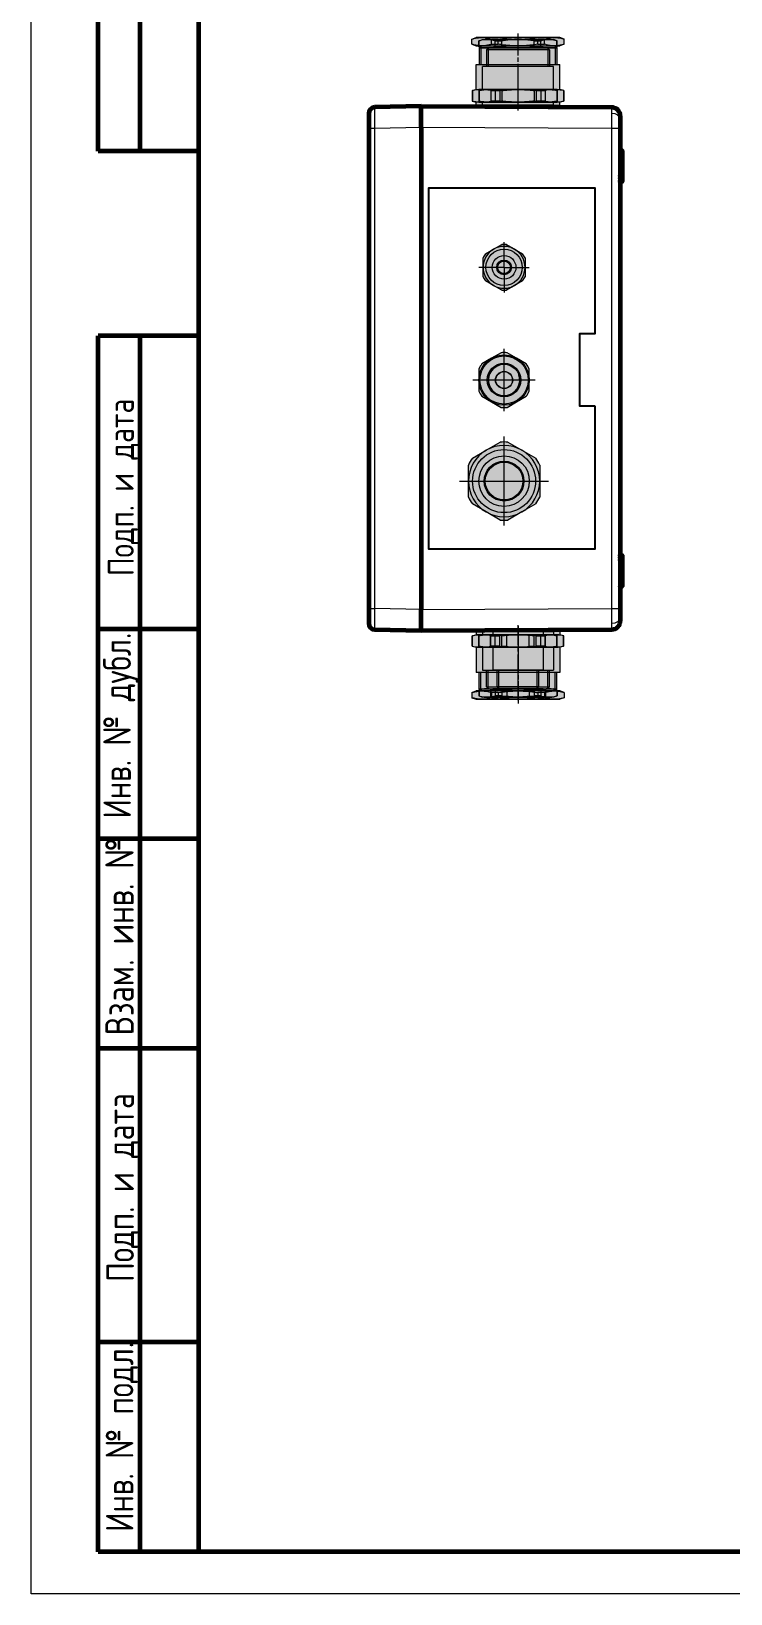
# Model space of a CAD drawing. Header units: millimetres. Extents: x -101 to 319, y -85 to 212.
# Drawn here: x -100.5 to -17.1, y -84.9 to 101.4 of the extents above; entities that cross this region are included whole.
import ezdxf
from ezdxf.enums import TextEntityAlignment as Align

# ---------------------------------------------------------------- set-up
doc = ezdxf.new("R2010")
doc.units = ezdxf.units.MM
for name, pattern in [('K5LT_AXLED', [26.227272, 21.727272, -1.5, 1.5, -1.5]), ('K5LT_BASIC', [0]), ('K5LT_THIN', [0])]:
    doc.linetypes.add(name, pattern=pattern)
for name, color, linetype in [('BORDER_TEXT', 7, 'Continuous'), ('TEXT', 4, 'Continuous'), ('TEXT_TRANSLATION_EN', 51, 'Continuous'), ('TITLE_TEXT', 7, 'Continuous'), ('Системный слой', 7, 'Continuous')]:
    doc.layers.add(name, color=color, linetype=linetype)
doc.styles.get("Standard").update_dxf_attribs({"font": 'GOST_A.TTF'})

# ---------------------------------------------------------------- blocks, each defined once
blk = doc.blocks.new('VZ-N25_exe')
at = {"true_color": 0xffffff}
blk.add_hatch(color=7, dxfattribs=at).paths.add_polyline_path([(18.56, -1.86), (18.56, 1.86), (10.89, 15.14), (7.67, 17), (-7.67, 17), (-10.89, 15.14), (-18.56, 1.86), (-18.56, -1.86), (-10.89, -15.14), (-7.67, -17), (7.67, -17), (10.89, -15.14)])
at = {"color": 150, "linetype": 'K5LT_BASIC', "lineweight": 0, "true_color": 0x0080ff}
for p, q in [((-14.72, 8.5), (-10.89, 15.14)), ((-7.67, 17), (0, 17)), ((0, 17), (7.67, 17)), ((10.89, 15.14), (14.72, 8.5)), ((-18.56, 1.86), (-14.72, 8.5)), ((14.72, 8.5), (18.56, 1.86)), ((-14.72, -8.5), (-18.56, -1.86)), ((18.56, -1.86), (14.72, -8.5)), ((-10.89, -15.14), (-14.72, -8.5)), ((14.72, -8.5), (10.89, -15.14)), ((0, -17), (-7.67, -17)), ((7.67, -17), (0, -17))]:
    blk.add_line(p, q, dxfattribs=at)
at = {"color": 30, "linetype": 'K5LT_AXLED', "lineweight": 18, "true_color": 0xff8000}
for p, q in [((0, 21.24), (0, 0)), ((-21.24, 0), (0, 0)), ((0, 0), (0, -21.24)), ((0, 0), (21.24, 0))]:
    blk.add_line(p, q, dxfattribs=at)
at = {"color": 7, "linetype": 'K5LT_THIN', "lineweight": 0}
for radius in [15.05, 9.5]:
    blk.add_circle((0, 0), radius, dxfattribs=at)
at = {"color": 150, "linetype": 'K5LT_BASIC', "lineweight": 0, "true_color": 0x0080ff}
for radius in [12.05, 9.3, 9]:
    blk.add_circle((0, 0), radius, dxfattribs=at)
for radius, start, end in [(17, 90, 150), (18.65, 114.28261, 125.71739), (17, 30, 90), (18.65, 54.28261, 65.71739), (17, 150, 210), (17, 330, 30), (18.65, 174.28261, 185.71739), (18.65, 354.28261, 5.71739), (17, 210, 270), (17, 270, 330), (18.65, 234.28261, 245.71739), (18.65, 294.28261, 305.71739)]:
    blk.add_arc((0, 0), radius, start, end, dxfattribs=at)
blk = doc.blocks.new('VZ-N16_exe')
at = {"true_color": 0xffffff}
blk.add_hatch(color=7, dxfattribs=at).paths.add_polyline_path([(13.02, -1.45), (13.02, 1.45), (7.77, 10.55), (5.25, 12), (-5.25, 12), (-7.77, 10.55), (-13.02, 1.45), (-13.02, -1.45), (-7.77, -10.55), (-5.34, -11.96), (5.25, -12), (7.77, -10.55)])
at = {"color": 150, "linetype": 'K5LT_BASIC', "lineweight": 0, "true_color": 0x0080ff}
for p, q in [((-7.77, 10.55), (-10.39, 6)), ((0, 12), (-5.25, 12)), ((5.25, 12), (0, 12)), ((10.39, 6), (7.77, 10.55)), ((-10.39, 6), (-13.02, 1.45)), ((13.02, 1.45), (10.39, 6)), ((-13.02, -1.45), (-10.39, -6)), ((-10.39, -6), (-7.77, -10.55)), ((7.77, -10.55), (10.39, -6)), ((10.39, -6), (13.02, -1.45)), ((-5.25, -12), (0, -12)), ((0, -12), (5.25, -12))]:
    blk.add_line(p, q, dxfattribs=at)
at = {"color": 30, "linetype": 'K5LT_AXLED', "lineweight": 18, "true_color": 0xff8000}
for p, q in [((0, 0), (0, 14.83)), ((-14.83, 0), (0, 0)), ((0, -14.83), (0, 0)), ((0, 0), (14.83, 0))]:
    blk.add_line(p, q, dxfattribs=at)
at = {"color": 150, "linetype": 'K5LT_BASIC', "lineweight": 0, "true_color": 0x0080ff}
for radius in [12, 11.5, 8, 7.5, 4.1, 4]:
    blk.add_circle((0, 0), radius, dxfattribs=at)
for start, end in [(113.6475, 126.3525), (53.6475, 66.3525), (173.6475, 186.3525), (353.6475, 6.3525), (233.6475, 246.3525), (293.6475, 306.3525)]:
    blk.add_arc((0, 0), 13.1, start, end, dxfattribs=at)
at = {"color": 7, "linetype": 'K5LT_THIN', "lineweight": 0}
blk.add_arc((0, 0), 7.46, 20, 290, dxfattribs=at)
blk = doc.blocks.new('VZ-N12_exe')
at = {"true_color": 0xffffff}
blk.add_hatch(color=7, dxfattribs=at).paths.add_polyline_path([(10.89, -1.14), (10.89, 1.14), (6.43, 8.86), (4.46, 10), (-4.46, 10), (-6.43, 8.86), (-10.89, 1.14), (-10.89, -1.14), (-6.43, -8.86), (-4.46, -10), (4.46, -10), (6.43, -8.86)])
at = {"color": 150, "linetype": 'K5LT_BASIC', "lineweight": 0, "true_color": 0x0080ff}
for p, q in [((-8.66, 5), (-6.43, 8.86)), ((-4.46, 10), (0, 10)), ((0, 10), (4.46, 10)), ((6.43, 8.86), (8.66, 5)), ((-10.89, 1.14), (-8.66, 5)), ((8.66, 5), (10.89, 1.14)), ((-8.66, -5), (-10.89, -1.14)), ((-6.43, -8.86), (-8.66, -5)), ((8.66, -5), (6.43, -8.86)), ((10.89, -1.14), (8.66, -5)), ((0, -10), (-4.46, -10)), ((4.46, -10), (0, -10))]:
    blk.add_line(p, q, dxfattribs=at)
at = {"color": 30, "linetype": 'K5LT_AXLED', "lineweight": 18, "true_color": 0xff8000}
for q in [(0, 12), (-12, 0), (0, -12), (12, 0)]:
    blk.add_line((0, 0), q, dxfattribs=at)
at = {"color": 7, "linetype": 'K5LT_THIN', "lineweight": 0}
for radius in [8.65, 3.5]:
    blk.add_circle((0, 0), radius, dxfattribs=at)
at = {"color": 150, "linetype": 'K5LT_BASIC', "lineweight": 0, "true_color": 0x0080ff}
for radius in [5.65, 3.3, 3]:
    blk.add_circle((0, 0), radius, dxfattribs=at)
for radius, start, end in [(10, 90, 150), (10.95, 114.04271, 125.95729), (10, 30, 90), (10.95, 54.04271, 65.95729), (10.95, 174.04271, 185.95729), (10, 150, 210), (10, 330, 30), (10.95, 354.04271, 5.95729), (10, 210, 270), (10, 270, 330), (10.95, 234.04271, 245.95729), (10.95, 294.04271, 305.95729)]:
    blk.add_arc((0, 0), radius, start, end, dxfattribs=at)
blk = doc.blocks.new('VP.262512_rightside')
at = {"color": 7, "true_color": 0xffffff}
blk.add_lwpolyline([(67.94, 0), (67.94, 7.28), (102.59, 7.28), (102.59, 0), (172, 0), (172, 79.51), (0, 79.51), (0, 0), (67.94, 0)], dxfattribs=at)
at = {"layer": 'Системный слой', "color": 150, "linetype": 'K5LT_BASIC', "lineweight": 60, "true_color": 0x0080ff}
for p, q in [((-38.58, 105.06), (-39, 83)), ((-28.58, 108), (-35.58, 108)), ((200.58, 108), (-28.58, 108)), ((207.58, 108), (200.58, 108)), ((211, 83), (210.58, 105.06)), ((-39, 83), (-29, 83)), ((-38.99, 83), (-38.51, -8.02)), ((201, 83), (-29, 83)), ((201, 83), (211, 83)), ((210.51, -8.02), (210.99, 83)), ((-32.75, -12), (-34.51, -12)), ((-28.51, -12), (-32.75, -12)), ((200.51, -12), (-28.51, -12)), ((-18.1, -12), (-18.09, -12)), ((-17.98, -12.9), (-18, -12.09)), ((-17.47, -13), (-17.88, -13)), ((-17.62, -12), (-17.62, -12)), ((-17.62, -12), (-17.62, -12)), ((-16.48, -13), (-17.47, -13)), ((-16.63, -12), (-16.68, -12)), ((-16.63, -12), (-16.68, -12)), ((-16.5, -12), (-16.52, -12)), ((-16.5, -12), (-16.5, -12)), ((-5.88, -13), (-16.48, -13)), ((-6.1, -12), (-6.08, -12)), ((-5.82, -12), (-6.04, -12)), ((-5.72, -12), (-6.01, -12)), ((-6, -12.09), (-5.98, -12.9)), ((-5.47, -13), (-5.88, -13)), ((-5.88, -13), (-5.88, -13)), ((-4.52, -13), (-5.88, -13)), ((-5.63, -12), (-5.13, -12)), ((-5.03, -12), (-5.63, -12)), ((-4.5, -13), (-5.47, -13)), ((-4.63, -12), (-4.91, -12)), ((-3.53, -13), (-4.52, -13)), ((-4.5, -12), (-4.39, -12)), ((-4.5, -12.9), (-4.5, -12.09)), ((-3.53, -13), (-4.5, -13)), ((-4.39, -12), (-3.89, -12)), ((-3.37, -12), (-3.7, -12)), ((-3.12, -13), (-3.53, -13)), ((-3.12, -13), (-3.53, -13)), ((-3.37, -12), (-3.25, -12)), ((-3.29, -12), (-2.99, -12)), ((-3.12, -13), (-3.12, -13)), ((-3.03, -12), (-3.02, -12)), ((-3.02, -12.9), (-3, -12.09)), ((-2.91, -12), (-2.96, -12)), ((174.9, -12), (174.92, -12)), ((175.2, -12), (174.96, -12)), ((174.99, -12), (174.99, -12)), ((175.02, -12.9), (175, -12.09)), ((175.28, -12), (175.02, -12)), ((175.53, -13), (175.12, -13)), ((175.53, -13), (175.12, -13)), ((175.37, -12), (175.68, -12)), ((175.37, -12), (175.57, -12)), ((175.37, -12), (175.37, -12)), ((175.37, -12), (175.37, -12)), ((176.5, -13), (175.53, -13)), ((176.5, -13), (175.53, -13)), ((176.39, -12), (176.32, -12)), ((176.5, -12), (176.68, -12)), ((176.5, -12.9), (176.5, -12.09)), ((177.47, -13), (176.5, -13)), ((177.88, -13), (176.52, -13)), ((176.61, -12), (176.89, -12)), ((177.63, -12), (177.17, -12)), ((177.88, -13), (177.47, -13)), ((177.63, -12), (177.75, -12)), ((177.71, -12), (178.01, -12)), ((188.48, -13), (177.88, -13)), ((177.88, -13), (177.88, -13)), ((177.88, -13), (177.88, -13)), ((177.98, -12.9), (178, -12.09)), ((178.09, -12), (178.04, -12)), ((189.47, -13), (188.48, -13)), ((188.63, -12), (188.68, -12)), ((189.88, -13), (189.47, -13)), ((189.88, -13), (189.47, -13)), ((189.62, -12), (189.62, -12)), ((189.63, -12), (189.62, -12)), ((189.88, -13), (189.88, -13)), ((189.88, -13), (189.88, -13)), ((190, -12.09), (189.98, -12.9)), ((190.1, -12), (190.08, -12)), ((190.1, -12), (190.1, -12)), ((204.75, -12), (200.51, -12)), ((206.51, -12), (204.75, -12))]:
    blk.add_line(p, q, dxfattribs=at)
at = {"layer": 'Системный слой', "color": 7, "linetype": 'K5LT_THIN', "lineweight": 18}
for p, q in [((-29, 83), (-28.58, 105.06)), ((-28.58, 108), (-28.58, 105.06)), ((-28.58, 105.06), (200.58, 105.06)), ((200.58, 108), (200.58, 105.06)), ((200.58, 105.06), (201, 83)), ((-28.99, 83), (-28.51, -8.02)), ((200.99, 83), (200.51, -8.02)), ((-28.51, -8.02), (200.51, -8.02)), ((-28.51, -8.02), (-28.51, -12)), ((-16.5, -12), (-16.5, -12.09)), ((-16.5, -12.09), (-6, -12.09)), ((-16.48, -12.9), (-16.5, -12.09)), ((-5.98, -12.9), (-16.48, -12.9)), ((-16.48, -13), (-16.48, -12.9)), ((-4.5, -12), (-4.5, -12.09)), ((176.5, -12), (176.5, -12.09)), ((188.48, -12.9), (177.98, -12.9)), ((178, -12.09), (188.5, -12.09)), ((188.48, -12.9), (188.5, -12.09)), ((188.48, -13), (188.48, -12.9)), ((188.5, -12), (188.5, -12.09)), ((200.51, -8.02), (200.51, -12))]:
    blk.add_line(p, q, dxfattribs=at)
at = {"layer": 'Системный слой', "color": 150, "linetype": 'K5LT_BASIC', "lineweight": 60, "true_color": 0x0080ff}
for centre, radius, start, end in [((-35.58, 105), 3, 90, 178.9), ((207.58, 105), 3, 1.1, 90), ((-34.51, -8), 4, 180.3, 269.99993), ((-34.51, -8), 4, 269.99993, 270), ((-6.1, -12.1), 0.1, 1, 90), ((-5.88, -12.9), 0.1, 181, 270), ((-3.12, -12.9), 0.1, 270, 359), ((-2.9, -12.1), 0.1, 90, 179), ((-2.9, -12.1), 0.1, 90, 179), ((174.9, -12.1), 0.1, 1, 90), ((174.9, -12.1), 0.1, 1, 90), ((175.12, -12.9), 0.1, 181, 270), ((177.88, -12.9), 0.1, 270, 359), ((178.1, -12.1), 0.1, 90, 179), ((206.51, -8), 4, 270.00105, 359.7), ((206.51, -8), 4, 270, 270.00105)]:
    blk.add_arc(centre, radius, start, end, dxfattribs=at)
at = {"layer": 'Системный слой', "color": 7, "linetype": 'K5LT_THIN', "lineweight": 18}
for centre, major_axis, start_param, end_param in [((-32.75, -8), (0, -4), 4.719794, 6.283185), ((-17.63, -12.1), (0, 0.1), 4.737069, 6.283185), ((-17.47, -12.9), (0, -0.1), 4.737069, 6.283185), ((-5.63, -12.1), (0, 0.1), 4.737069, 6.283185), ((-5.47, -12.9), (0, -0.1), 4.737069, 6.283184), ((-3.53, -12.9), (0, 0.1), 3.141593, 4.687709), ((-3.37, -12.1), (0, 0.1), 0, 1.546116), ((-3.37, -12.1), (0, 0.1), 0, 0.008452), ((175.37, -12.1), (0, 0.1), 4.737069, 6.283185), ((175.53, -12.9), (0, -0.1), 4.737069, 6.283184), ((177.47, -12.9), (0, 0.1), 3.141593, 4.687709), ((177.63, -12.1), (0, 0.1), 0, 1.546116), ((189.47, -12.9), (0, 0.1), 3.141594, 4.687709), ((189.63, -12.1), (0, 0.1), 0, 1.546116), ((204.75, -8), (0, 4), 3.141593, 4.704984)]:
    blk.add_ellipse(centre, major_axis=major_axis, ratio=0.707107, start_param=start_param, end_param=end_param, dxfattribs=at)
at = {"layer": 'Системный слой', "color": 150, "linetype": 'K5LT_BASIC', "lineweight": 60, "true_color": 0x0080ff}
for centre, major_axis, start_param, end_param in [((-18.1, -12.1), (0.0003, 0.1), 4.73308, 6.286406), ((-18.1, -12.1), (0, 0.1), 4.72986, 6.283183), ((190.1, -12.1), (0, -0.1), 3.142245, 4.694918)]:
    blk.add_ellipse(centre, major_axis=major_axis, ratio=1, start_param=start_param, end_param=end_param, dxfattribs=at)
at = {"layer": 'Системный слой', "color": 7, "linetype": 'K5LT_THIN', "lineweight": 18}
for points in [[(-38.58, 105.06), (-38.58, 105.09), (-34.43, 105.09), (-28.58, 105.06)], [(200.58, 105.06), (206.43, 105.09), (210.58, 105.09), (210.58, 105.06)]]:
    blk.add_rational_spline(points, [1, 0.804824712256, 0.804824712256, 1], degree=3, dxfattribs=at)
for points in [[(-38.51, -8.02), (-38.51, -8.02), (-38.22, -8.02), (-37.19, -8.03), (-36.46, -8.03), (-35.58, -8.03)], [(-35.58, -8.03), (-34.71, -8.03), (-33.64, -8.03), (-31.23, -8.02), (-29.89, -8.02), (-28.51, -8.02)], [(200.51, -8.02), (201.89, -8.02), (203.23, -8.02), (205.64, -8.03), (206.71, -8.03), (207.58, -8.03)], [(207.58, -8.03), (208.46, -8.03), (209.19, -8.03), (210.22, -8.02), (210.51, -8.02), (210.51, -8.02)]]:
    blk.add_open_spline(points, degree=3, knots=[0, 0, 0, 0, 0.5, 0.5, 1, 1, 1, 1], dxfattribs=at)
for points in [[(-18, -12.09), (-18, -12.09), (-17.84, -12.09), (-17.56, -12.09)], [(-18, -12.09), (-18, -12.09), (-17.84, -12.09), (-17.56, -12.09)], [(-17.55, -12.9), (-17.82, -12.9), (-17.98, -12.9), (-17.98, -12.9)], [(-17.56, -12.09), (-17.28, -12.09), (-16.89, -12.09), (-16.5, -12.09)], [(-17.56, -12.09), (-17.28, -12.09), (-16.89, -12.09), (-16.5, -12.09)], [(-16.48, -12.9), (-16.88, -12.9), (-17.27, -12.9), (-17.55, -12.9)], [(-6, -12.09), (-6, -12.09), (-5.84, -12.09), (-5.56, -12.09)], [(-5.55, -12.9), (-5.82, -12.9), (-5.98, -12.9), (-5.98, -12.9)], [(-5.56, -12.09), (-5.28, -12.09), (-4.89, -12.09), (-4.5, -12.09)], [(-4.5, -12.9), (-4.89, -12.9), (-5.27, -12.9), (-5.55, -12.9)], [(-4.5, -12.09), (-4.11, -12.09), (-3.72, -12.09), (-3.44, -12.09)], [(-4.5, -12.09), (-4.11, -12.09), (-3.72, -12.09), (-3.44, -12.09)], [(-3.45, -12.9), (-3.73, -12.9), (-4.11, -12.9), (-4.5, -12.9)], [(-3.02, -12.9), (-3.02, -12.9), (-3.18, -12.9), (-3.45, -12.9)], [(-3.44, -12.09), (-3.16, -12.09), (-3, -12.09), (-3, -12.09)], [(-3.44, -12.09), (-3.16, -12.09), (-3, -12.09), (-3, -12.09)], [(175, -12.09), (175, -12.09), (175.16, -12.09), (175.44, -12.09)], [(175, -12.09), (175, -12.09), (175.16, -12.09), (175.44, -12.09)], [(175.45, -12.9), (175.18, -12.9), (175.02, -12.9), (175.02, -12.9)], [(175.44, -12.09), (175.72, -12.09), (176.11, -12.09), (176.5, -12.09)], [(175.44, -12.09), (175.72, -12.09), (176.11, -12.09), (176.5, -12.09)], [(176.5, -12.9), (176.11, -12.9), (175.73, -12.9), (175.45, -12.9)], [(176.5, -12.09), (176.89, -12.09), (177.28, -12.09), (177.56, -12.09)], [(177.55, -12.9), (177.27, -12.9), (176.89, -12.9), (176.5, -12.9)], [(177.98, -12.9), (177.98, -12.9), (177.82, -12.9), (177.55, -12.9)], [(177.56, -12.09), (177.84, -12.09), (178, -12.09), (178, -12.09)], [(189.55, -12.9), (189.27, -12.9), (188.88, -12.9), (188.48, -12.9)], [(188.5, -12.09), (188.89, -12.09), (189.28, -12.09), (189.56, -12.09)], [(188.5, -12.09), (188.89, -12.09), (189.28, -12.09), (189.56, -12.09)], [(189.98, -12.9), (189.98, -12.9), (189.82, -12.9), (189.55, -12.9)], [(189.56, -12.09), (189.84, -12.09), (190, -12.09), (190, -12.09)], [(189.56, -12.09), (189.84, -12.09), (190, -12.09), (190, -12.09)]]:
    blk.add_open_spline(points, degree=3, dxfattribs=at)
at = {"layer": 'Системный слой', "color": 150, "linetype": 'K5LT_BASIC', "lineweight": 60, "true_color": 0x0080ff}
for points, knots in [([(-17.88, -13), (-17.91, -13), (-17.93, -12.99), (-17.97, -12.95), (-17.98, -12.92), (-17.98, -12.9)], [0, 0, 0, 0, 0.5, 0.5, 1, 1, 1, 1]), ([(-5.9, -13), (-5.9, -13), (-5.9, -13), (-5.9, -13), (-5.9, -13), (-5.89, -13), (-5.89, -13), (-5.89, -13), (-5.89, -13), (-5.88, -13), (-5.89, -13), (-5.89, -13), (-5.89, -13), (-5.88, -13)], [2.141056, 2.141056, 2.141056, 2.141056, 2.208298, 2.208298, 2.292975, 2.292975, 2.596815, 2.596815, 3.052942, 3.052942, 3.204494, 3.204494, 3.625097, 3.625097, 3.625097, 3.625097]), ([(-4.5, -13), (-4.5, -13), (-4.5, -12.99), (-4.5, -12.95), (-4.5, -12.92), (-4.5, -12.9)], [0, 0, 0, 0, 0.5, 0.5, 1, 1, 1, 1]), ([(-3.1, -13), (-3.1, -13), (-3.1, -13), (-3.11, -13), (-3.11, -13), (-3.11, -13), (-3.11, -13), (-3.12, -13), (-3.12, -13), (-3.12, -13), (-3.12, -13), (-3.12, -13)], [2.141056, 2.141056, 2.141056, 2.141056, 2.292975, 2.292975, 2.596815, 2.596815, 3.204494, 3.204494, 3.403979, 3.403979, 3.616782, 3.616782, 3.616782, 3.616782]), ([(175.08, -12.99), (175.08, -12.99), (175.08, -12.99), (175.09, -12.99), (175.09, -12.99), (175.1, -13), (175.1, -13), (175.1, -13), (175.1, -13), (175.11, -13), (175.11, -13), (175.12, -13), (175.11, -13), (175.12, -13), (175.12, -13), (175.12, -13)], [0, 0, 0, 0, 0.742314, 0.742314, 1.484627, 1.484627, 2.07753, 2.07753, 2.308682, 2.308682, 2.770984, 2.770984, 3.464439, 3.464439, 3.535774, 3.535774, 3.535774, 3.535774]), ([(176.5, -13), (176.5, -13), (176.5, -12.99), (176.5, -12.95), (176.5, -12.92), (176.5, -12.9)], [0, 0, 0, 0, 0.5, 0.5, 1, 1, 1, 1]), ([(177.9, -13), (177.9, -13), (177.9, -13), (177.89, -13), (177.89, -13), (177.89, -13), (177.89, -13), (177.88, -13), (177.89, -13), (177.88, -13), (177.89, -13), (177.88, -13)], [4.722933, 4.722933, 4.722933, 4.722933, 5.058051, 5.058051, 5.728288, 5.728288, 6.320906, 6.320906, 7.328288, 7.328288, 7.990677, 7.990677, 7.990677, 7.990677]), ([(189.98, -12.9), (189.98, -12.92), (189.97, -12.95), (189.93, -12.99), (189.91, -13), (189.88, -13)], [0, 0, 0, 0, 0.5, 0.5, 1, 1, 1, 1]), ([(190.1, -12), (190.07, -12), (190.05, -12.01), (190.01, -12.04), (190, -12.07), (190, -12.09)], [0.0004214, 0.0004214, 0.0004214, 0.0004214, 0.5, 0.5, 1, 1, 1, 1])]:
    blk.add_open_spline(points, degree=3, knots=knots, dxfattribs=at)
for name, p in [('VZ-N25_exe', (32.25, 43.4)), ('VZ-N16_exe', (80.45, 43.4)), ('VZ-N12_exe', (134.2, 43.4))]:
    blk.add_blockref(name, p)
blk = doc.blocks.new('VZ-N32_withoutcap')
at = {"true_color": 0xffffff}
blk.add_hatch(color=7, dxfattribs=at).paths.add_polyline_path([(20, -20), (20, -8), (21.8, -7.52), (21.8, -2.48), (20, -2), (20, -0.5), (19.5, 0), (-19.5, 0), (-20, -0.5), (-20, -2), (-21.8, -2.48), (-21.8, -7.52), (-20, -8), (-20, -20), (-18.5, -20), (-18.5, -27.93), (-17.6, -28.82), (-20, -28.82), (-22.1, -29.59), (-22.1, -32.06), (-20, -32.83), (20, -32.83), (22.1, -32.06), (22.1, -29.59), (20, -28.82), (17.6, -28.82), (18.5, -27.93), (18.5, -20)])
at = {"color": 150, "linetype": 'K5LT_BASIC', "lineweight": 0, "true_color": 0x0080ff}
for p, q in [((-20, -0.5), (-19.5, 0)), ((0, 0), (-19.5, 0)), ((19.5, 0), (0, 0)), ((20, -0.5), (19.5, 0)), ((-21.8, -2.48), (-20, -2)), ((-21.8, -2.48), (-21.66, -2.48)), ((-21.8, -7.52), (-21.8, -2.48)), ((-21.66, -7.52), (-21.66, -2.48)), ((-20, -0.5), (-20, -2)), ((0, -0.5), (-20, -0.5)), ((-20, -2), (-17.32, -2)), ((-17.32, -2), (0, -2)), ((-12.98, -2.48), (-8.67, -2.48)), ((-12.98, -7.52), (-12.98, -2.48)), ((-8.67, -7.52), (-8.67, -2.48)), ((20, -0.5), (0, -0.5)), ((0, -2), (17.32, -2)), ((8.67, -7.52), (8.67, -2.48)), ((8.67, -2.48), (12.98, -2.48)), ((12.98, -7.52), (12.98, -2.48)), ((17.32, -2), (20, -2)), ((20, -0.5), (20, -2)), ((21.8, -2.48), (20, -2)), ((21.66, -7.52), (21.66, -2.48)), ((21.66, -2.48), (21.8, -2.48)), ((21.8, -7.52), (21.8, -2.48)), ((-21.8, -7.52), (-20, -8)), ((-21.66, -7.52), (-21.8, -7.52)), ((-20, -8), (-20, -20)), ((-17.32, -8), (-20, -8)), ((0, -8), (-17.32, -8)), ((-8.67, -7.52), (-12.98, -7.52)), ((17.32, -8), (0, -8)), ((12.98, -7.52), (8.67, -7.52)), ((20, -8), (17.32, -8)), ((21.8, -7.52), (20, -8)), ((20, -8), (20, -20)), ((21.8, -7.52), (21.66, -7.52)), ((20, -20), (-20, -20)), ((-18.5, -27.93), (-18.5, -20)), ((18.5, -27.93), (18.5, -20)), ((-22.1, -29.59), (-20, -28.82)), ((-22.1, -29.59), (-22.1, -32.06)), ((-22.02, -29.59), (-22.1, -29.59)), ((-22.02, -29.59), (-22.02, -32.06)), ((-17.32, -28.82), (-20, -28.82)), ((-17.6, -28.82), (-18.5, -27.93)), ((0, -27.93), (-18.5, -27.93)), ((0, -28.82), (-17.32, -28.82)), ((-12.62, -29.59), (-12.62, -32.06)), ((-9.4, -29.59), (-12.62, -29.59)), ((-9.4, -29.59), (-9.4, -32.06)), ((18.5, -27.93), (0, -27.93)), ((17.32, -28.82), (0, -28.82)), ((9.4, -29.59), (9.4, -32.06)), ((12.62, -29.59), (9.4, -29.59)), ((12.62, -29.59), (12.62, -32.06)), ((20, -28.82), (17.32, -28.82)), ((17.6, -28.82), (18.5, -27.93)), ((22.1, -29.59), (20, -28.82)), ((22.02, -29.59), (22.02, -32.06)), ((22.1, -29.59), (22.02, -29.59)), ((22.1, -29.59), (22.1, -32.06)), ((-22.1, -32.06), (-20, -32.83)), ((-22.1, -32.06), (-22.02, -32.06)), ((-20, -32.83), (-17.32, -32.83)), ((-17.32, -32.83), (0, -32.83)), ((-12.62, -32.06), (-9.4, -32.06)), ((0, -32.83), (17.32, -32.83)), ((9.4, -32.06), (12.62, -32.06)), ((17.32, -32.83), (20, -32.83)), ((22.1, -32.06), (20, -32.83)), ((22.02, -32.06), (22.1, -32.06))]:
    blk.add_line(p, q, dxfattribs=at)
at = {"color": 30, "linetype": 'K5LT_AXLED', "lineweight": 0, "true_color": 0xff8000}
blk.add_line((0, 2.04), (0, -34.78), dxfattribs=at)
at = {"color": 7, "linetype": 'K5LT_THIN', "lineweight": 0}
for p, q in [((-17.69, -27.93), (-17.69, -20)), ((17.69, -27.93), (17.69, -20)), ((-17.69, -28.74), (-17.69, -27.93)), ((17.69, -28.74), (17.69, -27.93))]:
    blk.add_line(p, q, dxfattribs=at)
at = {"color": 150, "linetype": 'K5LT_BASIC', "lineweight": 0, "true_color": 0x0080ff}
for points, knots in [([(-17.32, -2), (-17.62, -2), (-18.22, -2.01), (-19.18, -2.08), (-20.32, -2.22), (-21.17, -2.38), (-21.66, -2.48)], [0, 0, 0, 0, 1.452167, 2.881664, 4.647628, 7, 7, 7, 7]), ([(-12.98, -2.48), (-13.42, -2.39), (-14.14, -2.25), (-15.13, -2.12), (-15.94, -2.05), (-16.66, -2.01), (-17.12, -2), (-17.32, -2)], [0, 0, 0, 0, 2.40543, 4.023924, 5.43573, 6.897013, 8, 8, 8, 8]), ([(0, -2), (-0.6, -2), (-1.8, -2.01), (-3.54, -2.08), (-5.52, -2.19), (-7.21, -2.33), (-8.36, -2.45), (-8.67, -2.48)], [0, 0, 0, 0, 1.65962, 3.293331, 4.829431, 7.118353, 8, 8, 8, 8]), ([(8.67, -2.48), (7.81, -2.39), (6.36, -2.25), (4.39, -2.12), (2.76, -2.05), (1.32, -2.01), (0.4, -2), (0, -2)], [0, 0, 0, 0, 2.40543, 4.023924, 5.43573, 6.897013, 8, 8, 8, 8]), ([(17.32, -2), (17.02, -2), (16.42, -2.01), (15.46, -2.08), (14.32, -2.22), (13.47, -2.38), (12.98, -2.48)], [0, 0, 0, 0, 1.452167, 2.881664, 4.647628, 7, 7, 7, 7]), ([(21.66, -2.48), (21.23, -2.39), (20.5, -2.25), (19.51, -2.12), (18.7, -2.05), (17.98, -2.01), (17.52, -2), (17.32, -2)], [0, 0, 0, 0, 2.40543, 4.023924, 5.43573, 6.897013, 8, 8, 8, 8]), ([(-21.66, -7.52), (-21.23, -7.61), (-20.5, -7.75), (-19.51, -7.88), (-18.7, -7.95), (-17.98, -7.99), (-17.52, -8), (-17.32, -8)], [0, 0, 0, 0, 2.40543, 4.023924, 5.43573, 6.897013, 8, 8, 8, 8]), ([(-17.32, -8), (-17.02, -8), (-16.42, -7.99), (-15.46, -7.92), (-14.32, -7.78), (-13.47, -7.62), (-12.98, -7.52)], [0, 0, 0, 0, 1.452167, 2.881664, 4.647628, 7, 7, 7, 7]), ([(-8.67, -7.52), (-7.81, -7.61), (-6.36, -7.75), (-4.39, -7.88), (-2.76, -7.95), (-1.32, -7.99), (-0.4, -8), (0, -8)], [0, 0, 0, 0, 2.40543, 4.023924, 5.43573, 6.897013, 8, 8, 8, 8]), ([(0, -8), (0.6, -8), (1.8, -7.99), (3.54, -7.92), (5.52, -7.81), (7.21, -7.67), (8.36, -7.55), (8.67, -7.52)], [0, 0, 0, 0, 1.65962, 3.293331, 4.829431, 7.118353, 8, 8, 8, 8]), ([(12.98, -7.52), (13.42, -7.61), (14.14, -7.75), (15.13, -7.88), (15.94, -7.95), (16.66, -7.99), (17.12, -8), (17.32, -8)], [0, 0, 0, 0, 2.40543, 4.023924, 5.43573, 6.897013, 8, 8, 8, 8]), ([(17.32, -8), (17.62, -8), (18.22, -7.99), (19.18, -7.92), (20.32, -7.78), (21.17, -7.62), (21.66, -7.52)], [0, 0, 0, 0, 1.452167, 2.881664, 4.647628, 7, 7, 7, 7]), ([(-22.02, -29.59), (-21.53, -29.44), (-20.76, -29.23), (-19.74, -29.03), (-18.94, -28.91), (-18.15, -28.84), (-17.6, -28.82), (-17.32, -28.82)], [0, 0, 0, 0, 2.52956, 3.944897, 5.211736, 6.584694, 8, 8, 8, 8]), ([(-17.32, -28.82), (-17.02, -28.82), (-16.51, -28.84), (-15.74, -28.91), (-14.9, -29.02), (-13.84, -29.24), (-13.04, -29.46), (-12.62, -29.59)], [0, 0, 0, 0, 1.547019, 2.551865, 3.939937, 5.810963, 8, 8, 8, 8]), ([(-9.4, -29.59), (-8.42, -29.44), (-6.88, -29.23), (-4.84, -29.03), (-3.25, -28.91), (-1.65, -28.84), (-0.56, -28.82), (0, -28.82)], [0, 0, 0, 0, 2.52956, 3.944897, 5.211736, 6.584694, 8, 8, 8, 8]), ([(0, -28.82), (0.61, -28.82), (1.61, -28.84), (3.16, -28.91), (4.84, -29.02), (6.97, -29.24), (8.55, -29.46), (9.4, -29.59)], [0, 0, 0, 0, 1.547019, 2.551865, 3.939937, 5.810963, 8, 8, 8, 8]), ([(12.62, -29.59), (13.11, -29.44), (13.88, -29.23), (14.9, -29.03), (15.7, -28.91), (16.49, -28.84), (17.04, -28.82), (17.32, -28.82)], [0, 0, 0, 0, 2.529573, 3.944907, 5.211741, 6.584695, 8, 8, 8, 8]), ([(17.32, -28.82), (17.62, -28.82), (18.13, -28.84), (18.9, -28.91), (19.74, -29.02), (20.81, -29.24), (21.6, -29.46), (22.02, -29.59)], [0, 0, 0, 0, 1.547055, 2.551904, 3.939959, 5.810956, 8, 8, 8, 8]), ([(-17.32, -32.83), (-17.65, -32.83), (-18.19, -32.81), (-19.04, -32.72), (-19.94, -32.59), (-20.96, -32.37), (-21.68, -32.17), (-22.02, -32.06)], [0, 0, 0, 0, 1.669309, 2.764381, 4.320014, 6.234949, 8, 8, 8, 8]), ([(-12.62, -32.06), (-13.08, -32.2), (-13.83, -32.41), (-14.88, -32.62), (-15.68, -32.73), (-16.49, -32.81), (-17.01, -32.83), (-17.32, -32.83)], [0, 0, 0, 0, 2.365452, 3.846876, 5.378942, 6.427183, 8, 8, 8, 8]), ([(0, -32.83), (-0.66, -32.83), (-1.75, -32.81), (-3.44, -32.72), (-5.23, -32.59), (-7.28, -32.37), (-8.72, -32.17), (-9.4, -32.06)], [0, 0, 0, 0, 1.669309, 2.764381, 4.320014, 6.234949, 8, 8, 8, 8]), ([(9.4, -32.06), (8.48, -32.2), (6.98, -32.41), (4.88, -32.62), (3.28, -32.73), (1.65, -32.81), (0.62, -32.83), (0, -32.83)], [0, 0, 0, 0, 2.365452, 3.846876, 5.378942, 6.427183, 8, 8, 8, 8]), ([(17.32, -32.83), (16.99, -32.83), (16.45, -32.81), (15.6, -32.72), (14.7, -32.59), (13.68, -32.37), (12.96, -32.17), (12.62, -32.06)], [0, 0, 0, 0, 1.669309, 2.764381, 4.320014, 6.234949, 8, 8, 8, 8]), ([(22.02, -32.06), (21.56, -32.2), (20.81, -32.41), (19.76, -32.62), (18.96, -32.73), (18.15, -32.81), (17.63, -32.83), (17.32, -32.83)], [0, 0, 0, 0, 2.365452, 3.846876, 5.378942, 6.427183, 8, 8, 8, 8])]:
    blk.add_open_spline(points, degree=3, knots=knots, dxfattribs=at)
blk = doc.blocks.new('VZ-N25_withoutcap')
at = {"true_color": 0xffffff}
blk.add_hatch(color=7, dxfattribs=at).paths.add_polyline_path([(17, -19), (17, -8), (18.65, -7.56), (18.65, -2.44), (17, -2), (17, -0.5), (16.5, 0), (-16.5, 0), (-17, -0.5), (-17, -2), (-18.65, -2.44), (-18.65, -7.56), (-17, -8), (-17, -19), (-15, -19), (-15, -26.93), (-14.1, -27.82), (-17, -27.82), (-18.65, -28.43), (-18.65, -31.22), (-17, -31.83), (17, -31.83), (18.65, -31.22), (18.65, -28.43), (17, -27.82), (14.1, -27.82), (15, -26.93), (15, -19)])
at = {"color": 150, "linetype": 'K5LT_BASIC', "lineweight": 0, "true_color": 0x0080ff}
for p, q in [((-17, -0.5), (-16.5, 0)), ((-16.5, 0), (0, 0)), ((0, 0), (16.5, 0)), ((17, -0.5), (16.5, 0)), ((-18.65, -2.44), (-17, -2)), ((-18.65, -7.56), (-18.65, -2.44)), ((-18.56, -2.44), (-18.65, -2.44)), ((-18.56, -7.56), (-18.56, -2.44)), ((-17, -0.5), (-17, -2)), ((-17, -0.5), (0, -0.5)), ((-14.72, -2), (-17, -2)), ((0, -2), (-14.72, -2)), ((-10.89, -7.56), (-10.89, -2.44)), ((-7.67, -2.44), (-10.89, -2.44)), ((-7.67, -7.56), (-7.67, -2.44)), ((0, -0.5), (17, -0.5)), ((14.72, -2), (0, -2)), ((10.89, -2.44), (7.67, -2.44)), ((7.67, -7.56), (7.67, -2.44)), ((10.89, -7.56), (10.89, -2.44)), ((17, -2), (14.72, -2)), ((17, -0.5), (17, -2)), ((18.65, -2.44), (17, -2)), ((18.65, -2.44), (18.56, -2.44)), ((18.56, -7.56), (18.56, -2.44)), ((18.65, -7.56), (18.65, -2.44)), ((-18.65, -7.56), (-17, -8)), ((-18.65, -7.56), (-18.56, -7.56)), ((-17, -8), (-17, -19)), ((-17, -8), (-14.72, -8)), ((-14.72, -8), (0, -8)), ((-10.89, -7.56), (-7.67, -7.56)), ((0, -8), (14.72, -8)), ((7.67, -7.56), (10.89, -7.56)), ((14.72, -8), (17, -8)), ((18.65, -7.56), (17, -8)), ((17, -8), (17, -19)), ((18.56, -7.56), (18.65, -7.56)), ((-17, -19), (17, -19)), ((-15, -26.93), (-15, -19)), ((15, -26.93), (15, -19)), ((-18.65, -28.43), (-17, -27.82)), ((-18.65, -28.43), (-18.65, -31.22)), ((-18.65, -28.43), (-18.56, -28.43)), ((-18.56, -28.43), (-18.56, -31.22)), ((-17, -27.82), (-14.72, -27.82)), ((-14.1, -27.82), (-15, -26.93)), ((-15, -26.93), (0, -26.93)), ((-14.72, -27.82), (0, -27.82)), ((-10.89, -28.43), (-10.89, -31.22)), ((-10.89, -28.43), (-7.67, -28.43)), ((-7.67, -28.43), (-7.67, -31.22)), ((0, -26.93), (15, -26.93)), ((0, -27.82), (14.72, -27.82)), ((7.67, -28.43), (7.67, -31.22)), ((7.67, -28.43), (10.89, -28.43)), ((10.89, -28.43), (10.89, -31.22)), ((14.1, -27.82), (15, -26.93)), ((14.72, -27.82), (17, -27.82)), ((18.65, -28.43), (17, -27.82)), ((18.56, -28.43), (18.56, -31.22)), ((18.56, -28.43), (18.65, -28.43)), ((18.65, -28.43), (18.65, -31.22)), ((-18.56, -31.22), (-18.65, -31.22)), ((-18.65, -31.22), (-17, -31.83)), ((-14.72, -31.83), (-17, -31.83)), ((0, -31.83), (-14.72, -31.83)), ((-7.67, -31.22), (-10.89, -31.22)), ((14.72, -31.83), (0, -31.83)), ((10.89, -31.22), (7.67, -31.22)), ((17, -31.83), (14.72, -31.83)), ((18.65, -31.22), (17, -31.83)), ((18.65, -31.22), (18.56, -31.22))]:
    blk.add_line(p, q, dxfattribs=at)
at = {"color": 30, "linetype": 'K5LT_AXLED', "lineweight": 0, "true_color": 0xff8000}
blk.add_line((0, 1.41), (0, -34.42), dxfattribs=at)
at = {"color": 7, "linetype": 'K5LT_THIN', "lineweight": 0}
for p, q in [((-14.19, -26.93), (-14.19, -19)), ((14.19, -26.93), (14.19, -19)), ((-14.19, -27.74), (-14.19, -26.93)), ((14.19, -27.74), (14.19, -26.93))]:
    blk.add_line(p, q, dxfattribs=at)
at = {"color": 150, "linetype": 'K5LT_BASIC', "lineweight": 0, "true_color": 0x0080ff}
for points, knots in [([(-18.56, -2.44), (-18.17, -2.36), (-17.53, -2.23), (-16.66, -2.11), (-15.94, -2.04), (-15.3, -2.01), (-14.9, -2), (-14.72, -2)], [0, 0, 0, 0, 2.419879, 4.039963, 5.44907, 6.903989, 8, 8, 8, 8]), ([(-14.72, -2), (-14.46, -2), (-13.93, -2.01), (-13.08, -2.08), (-12.07, -2.21), (-11.32, -2.35), (-10.89, -2.44)], [0, 0, 0, 0, 1.44825, 2.877362, 4.644411, 7, 7, 7, 7]), ([(-7.67, -2.44), (-6.9, -2.36), (-5.61, -2.23), (-3.87, -2.11), (-2.43, -2.04), (-1.16, -2.01), (-0.35, -2), (0, -2)], [0, 0, 0, 0, 2.419879, 4.039963, 5.44907, 6.903989, 8, 8, 8, 8]), ([(0, -2), (0.53, -2), (1.58, -2.01), (3.13, -2.07), (4.87, -2.18), (6.38, -2.3), (7.39, -2.41), (7.67, -2.44)], [0, 0, 0, 0, 1.655143, 3.288413, 4.825597, 7.115345, 8, 8, 8, 8]), ([(10.89, -2.44), (11.27, -2.36), (11.92, -2.23), (12.79, -2.11), (13.51, -2.04), (14.14, -2.01), (14.55, -2), (14.72, -2)], [0, 0, 0, 0, 2.41988, 4.039965, 5.449071, 6.903989, 8, 8, 8, 8]), ([(14.72, -2), (14.99, -2), (15.51, -2.01), (16.36, -2.08), (17.38, -2.21), (18.13, -2.35), (18.56, -2.44)], [0, 0, 0, 0, 1.448248, 2.877358, 4.644409, 7, 7, 7, 7]), ([(-14.72, -8), (-14.99, -8), (-15.51, -7.99), (-16.36, -7.92), (-17.38, -7.79), (-18.13, -7.65), (-18.56, -7.56)], [0, 0, 0, 0, 1.44825, 2.877362, 4.644411, 7, 7, 7, 7]), ([(-10.89, -7.56), (-11.27, -7.64), (-11.92, -7.77), (-12.79, -7.89), (-13.51, -7.96), (-14.14, -7.99), (-14.55, -8), (-14.72, -8)], [0, 0, 0, 0, 2.419879, 4.039963, 5.44907, 6.903989, 8, 8, 8, 8]), ([(0, -8), (-0.53, -8), (-1.58, -7.99), (-3.13, -7.93), (-4.87, -7.82), (-6.38, -7.7), (-7.39, -7.59), (-7.67, -7.56)], [0, 0, 0, 0, 1.655143, 3.288413, 4.825597, 7.115345, 8, 8, 8, 8]), ([(7.67, -7.56), (6.9, -7.64), (5.61, -7.77), (3.87, -7.89), (2.43, -7.96), (1.16, -7.99), (0.35, -8), (0, -8)], [0, 0, 0, 0, 2.419879, 4.039963, 5.44907, 6.903989, 8, 8, 8, 8]), ([(14.72, -8), (14.46, -8), (13.93, -7.99), (13.08, -7.92), (12.07, -7.79), (11.32, -7.65), (10.89, -7.56)], [0, 0, 0, 0, 1.448248, 2.877358, 4.644409, 7, 7, 7, 7]), ([(18.56, -7.56), (18.17, -7.64), (17.53, -7.77), (16.66, -7.89), (15.94, -7.96), (15.3, -7.99), (14.9, -8), (14.72, -8)], [0, 0, 0, 0, 2.41988, 4.039965, 5.449071, 6.903989, 8, 8, 8, 8]), ([(-14.72, -27.82), (-14.99, -27.82), (-15.43, -27.84), (-16.12, -27.9), (-16.93, -28.02), (-17.76, -28.2), (-18.35, -28.36), (-18.56, -28.43)], [0, 0, 0, 0, 1.64951, 2.746923, 4.320506, 6.673858, 8, 8, 8, 8]), ([(-10.89, -28.43), (-11.22, -28.33), (-11.81, -28.17), (-12.63, -28), (-13.34, -27.9), (-14.03, -27.84), (-14.49, -27.82), (-14.72, -27.82)], [0, 0, 0, 0, 2.117323, 3.707547, 5.095921, 6.54191, 8, 8, 8, 8]), ([(0, -27.82), (-0.53, -27.82), (-1.41, -27.84), (-2.8, -27.9), (-4.41, -28.02), (-6.08, -28.2), (-7.25, -28.36), (-7.67, -28.43)], [0, 0, 0, 0, 1.649514, 2.746927, 4.320509, 6.673859, 8, 8, 8, 8]), ([(7.67, -28.43), (7, -28.33), (5.82, -28.17), (4.19, -28), (2.77, -27.9), (1.39, -27.84), (0.46, -27.82), (0, -27.82)], [0, 0, 0, 0, 2.117321, 3.707544, 5.09592, 6.54191, 8, 8, 8, 8]), ([(14.72, -27.82), (14.46, -27.82), (14.02, -27.84), (13.32, -27.9), (12.52, -28.02), (11.68, -28.2), (11.1, -28.36), (10.89, -28.43)], [0, 0, 0, 0, 1.649514, 2.746927, 4.320509, 6.673859, 8, 8, 8, 8]), ([(18.56, -28.43), (18.22, -28.33), (17.63, -28.17), (16.82, -28), (16.11, -27.9), (15.42, -27.84), (14.95, -27.82), (14.72, -27.82)], [0, 0, 0, 0, 2.117321, 3.707544, 5.09592, 6.54191, 8, 8, 8, 8]), ([(-18.56, -31.22), (-18.29, -31.3), (-17.81, -31.44), (-17.11, -31.59), (-16.41, -31.71), (-15.73, -31.79), (-15.15, -31.82), (-14.83, -31.83), (-14.72, -31.83)], [0, 0, 0, 0, 1.884561, 3.420348, 4.961014, 6.736057, 8.238726, 9, 9, 9, 9]), ([(-14.72, -31.83), (-14.44, -31.83), (-13.98, -31.81), (-13.27, -31.74), (-12.47, -31.62), (-11.65, -31.44), (-11.09, -31.28), (-10.89, -31.22)], [0, 0, 0, 0, 1.734922, 2.863683, 4.439349, 6.756734, 8, 8, 8, 8]), ([(-7.67, -31.22), (-7.2, -31.29), (-6.39, -31.41), (-5.42, -31.52), (-4.39, -31.63), (-3.39, -31.71), (-2.13, -31.78), (-1.07, -31.82), (-0.32, -31.83), (0, -31.83)], [0, 0, 0, 0, 1.85142, 3.182291, 3.800386, 5.890689, 7.077018, 8.732476, 10, 10, 10, 10]), ([(0, -31.83), (0.56, -31.83), (1.48, -31.81), (2.9, -31.74), (4.51, -31.62), (6.14, -31.44), (7.27, -31.28), (7.67, -31.22)], [0, 0, 0, 0, 1.734922, 2.863683, 4.439349, 6.756734, 8, 8, 8, 8]), ([(10.89, -31.22), (11.15, -31.3), (11.64, -31.44), (12.34, -31.59), (13.03, -31.71), (13.72, -31.79), (14.29, -31.82), (14.61, -31.83), (14.72, -31.83)], [0, 0, 0, 0, 1.884561, 3.420348, 4.961014, 6.736057, 8.238726, 9, 9, 9, 9]), ([(14.72, -31.83), (15, -31.83), (15.46, -31.81), (16.17, -31.74), (16.98, -31.62), (17.79, -31.44), (18.36, -31.28), (18.56, -31.22)], [0, 0, 0, 0, 1.734922, 2.863683, 4.439349, 6.756734, 8, 8, 8, 8])]:
    blk.add_open_spline(points, degree=3, knots=knots, dxfattribs=at)
blk = doc.blocks.new('VZ-N16_withoutcap')
at = {"true_color": 0xffffff}
blk.add_hatch(color=7, dxfattribs=at).paths.add_polyline_path([(12, -19), (12, -8), (13.1, -7.71), (13.1, -2.29), (12, -2), (12, -0.5), (11.5, 0), (-11.5, 0), (-12, -0.5), (-12, -2), (-13.1, -2.29), (-13.1, -7.71), (-12, -8), (-12, -19), (-10, -19), (-10, -26.9), (-9.1, -27.8), (-12, -27.8), (-13.1, -28.2), (-13.1, -31.4), (-12, -31.8), (12, -31.8), (13.1, -31.4), (13.1, -28.2), (12, -27.8), (9.1, -27.8), (10, -26.9), (10, -19)])
at = {"color": 150, "linetype": 'K5LT_BASIC', "lineweight": 0, "true_color": 0x0080ff}
for p, q in [((-12, -0.5), (-11.5, 0)), ((11.5, 0), (-11.5, 0)), ((12, -0.5), (11.5, 0)), ((-13.1, -2.29), (-12, -2)), ((-13.1, -7.71), (-13.1, -2.29)), ((-13.1, -2.29), (-13.02, -2.29)), ((-13.02, -7.71), (-13.02, -2.29)), ((-12, -0.5), (-12, -2)), ((12, -0.5), (-12, -0.5)), ((-12, -2), (-10.39, -2)), ((-10.39, -2), (0, -2)), ((-7.77, -7.71), (-7.77, -2.29)), ((-7.77, -2.29), (-5.25, -2.29)), ((-5.25, -7.71), (-5.25, -2.29)), ((0, -2), (10.39, -2)), ((5.25, -2.29), (7.77, -2.29)), ((5.25, -7.71), (5.25, -2.29)), ((7.77, -7.71), (7.77, -2.29)), ((10.39, -2), (12, -2)), ((12, -0.5), (12, -2)), ((13.1, -2.29), (12, -2)), ((13.02, -2.29), (13.1, -2.29)), ((13.02, -7.71), (13.02, -2.29)), ((13.1, -7.71), (13.1, -2.29)), ((-13.1, -7.71), (-12, -8)), ((-13.02, -7.71), (-13.1, -7.71)), ((-12, -8), (-12, -19)), ((-10.39, -8), (-12, -8)), ((0, -8), (-10.39, -8)), ((-5.25, -7.71), (-7.77, -7.71)), ((10.39, -8), (0, -8)), ((7.77, -7.71), (5.25, -7.71)), ((12, -8), (10.39, -8)), ((13.1, -7.71), (12, -8)), ((12, -8), (12, -19)), ((13.1, -7.71), (13.02, -7.71)), ((12, -19), (-12, -19)), ((-10, -26.9), (-10, -19)), ((10, -26.9), (10, -19)), ((-13.1, -28.2), (-12, -27.8)), ((-13.1, -28.2), (-13.1, -31.4)), ((-13.02, -28.2), (-13.1, -28.2)), ((-13.02, -28.2), (-13.02, -31.4)), ((-10.39, -27.8), (-12, -27.8)), ((0, -27.8), (-10.39, -27.8)), ((-9.1, -27.8), (-10, -26.9)), ((10, -26.9), (-10, -26.9)), ((-7.77, -28.2), (-7.77, -31.4)), ((-5.25, -28.2), (-7.77, -28.2)), ((-5.25, -28.2), (-5.25, -31.4)), ((10.39, -27.8), (0, -27.8)), ((5.25, -28.2), (5.25, -31.4)), ((7.77, -28.2), (5.25, -28.2)), ((7.77, -28.2), (7.77, -31.4)), ((9.1, -27.8), (10, -26.9)), ((12, -27.8), (10.39, -27.8)), ((13.1, -28.2), (12, -27.8)), ((13.02, -28.2), (13.02, -31.4)), ((13.1, -28.2), (13.02, -28.2)), ((13.1, -28.2), (13.1, -31.4)), ((-13.1, -31.4), (-13.02, -31.4)), ((-13.1, -31.4), (-12, -31.8)), ((-12, -31.8), (-10.39, -31.8)), ((-10.39, -31.8), (0, -31.8)), ((-7.77, -31.4), (-5.25, -31.4)), ((0, -31.8), (10.39, -31.8)), ((5.25, -31.4), (7.77, -31.4)), ((10.39, -31.8), (12, -31.8)), ((13.1, -31.4), (12, -31.8)), ((13.02, -31.4), (13.1, -31.4))]:
    blk.add_line(p, q, dxfattribs=at)
at = {"color": 30, "linetype": 'K5LT_AXLED', "lineweight": 0, "true_color": 0xff8000}
blk.add_line((0, -33.22), (0, 2.58), dxfattribs=at)
at = {"color": 7, "linetype": 'K5LT_THIN', "lineweight": 0}
for p, q in [((-9.19, -26.9), (-9.19, -19)), ((9.19, -26.9), (9.19, -19)), ((-9.19, -27.71), (-9.19, -26.9)), ((9.19, -27.71), (9.19, -26.9))]:
    blk.add_line(p, q, dxfattribs=at)
at = {"color": 150, "linetype": 'K5LT_BASIC', "lineweight": 0, "true_color": 0x0080ff}
for points, knots in [([(-10.39, -2), (-10.58, -2), (-10.95, -2.01), (-11.6, -2.06), (-12.28, -2.15), (-12.79, -2.25), (-13.02, -2.29)], [0, 0, 0, 0, 1.495409, 2.959111, 5.143005, 7, 7, 7, 7]), ([(-7.77, -2.29), (-8.08, -2.23), (-8.62, -2.13), (-9.39, -2.04), (-9.95, -2), (-10.28, -2), (-10.39, -2)], [0, 0, 0, 0, 2.546548, 4.327406, 6.121612, 7, 7, 7, 7]), ([(0, -2), (-0.38, -2), (-1.12, -2.01), (-2.41, -2.06), (-3.78, -2.15), (-4.79, -2.25), (-5.25, -2.29)], [0, 0, 0, 0, 1.495409, 2.959111, 5.143005, 7, 7, 7, 7]), ([(5.25, -2.29), (4.62, -2.23), (3.54, -2.13), (2.01, -2.04), (0.89, -2), (0.22, -2), (0, -2)], [0, 0, 0, 0, 2.546548, 4.327406, 6.121612, 7, 7, 7, 7]), ([(10.39, -2), (10.2, -2), (9.83, -2.01), (9.19, -2.06), (8.5, -2.15), (8, -2.25), (7.77, -2.29)], [0, 0, 0, 0, 1.495309, 2.958978, 5.142959, 7, 7, 7, 7]), ([(13.02, -2.29), (12.7, -2.23), (12.16, -2.13), (11.39, -2.04), (10.84, -2), (10.5, -2), (10.39, -2)], [0, 0, 0, 0, 2.546533, 4.327435, 6.121632, 7, 7, 7, 7]), ([(-13.02, -7.71), (-12.7, -7.77), (-12.16, -7.87), (-11.39, -7.96), (-10.84, -8), (-10.5, -8), (-10.39, -8)], [0, 0, 0, 0, 2.546548, 4.327406, 6.121612, 7, 7, 7, 7]), ([(-10.39, -8), (-10.2, -8), (-9.83, -7.99), (-9.19, -7.94), (-8.5, -7.85), (-8, -7.75), (-7.77, -7.71)], [0, 0, 0, 0, 1.495409, 2.959111, 5.143005, 7, 7, 7, 7]), ([(-5.25, -7.71), (-4.62, -7.77), (-3.54, -7.87), (-2.01, -7.96), (-0.89, -8), (-0.22, -8), (0, -8)], [0, 0, 0, 0, 2.546548, 4.327406, 6.121612, 7, 7, 7, 7]), ([(0, -8), (0.38, -8), (1.12, -7.99), (2.41, -7.94), (3.78, -7.85), (4.79, -7.75), (5.25, -7.71)], [0, 0, 0, 0, 1.495409, 2.959111, 5.143005, 7, 7, 7, 7]), ([(7.77, -7.71), (8.08, -7.77), (8.62, -7.87), (9.39, -7.96), (9.95, -8), (10.28, -8), (10.39, -8)], [0, 0, 0, 0, 2.546533, 4.327435, 6.121632, 7, 7, 7, 7]), ([(10.39, -8), (10.58, -8), (10.95, -7.99), (11.6, -7.94), (12.28, -7.85), (12.79, -7.75), (13.02, -7.71)], [0, 0, 0, 0, 1.495309, 2.958978, 5.142959, 7, 7, 7, 7]), ([(-13.02, -28.2), (-12.7, -28.11), (-12.16, -27.97), (-11.45, -27.86), (-10.89, -27.81), (-10.56, -27.8), (-10.39, -27.8)], [0, 0, 0, 0, 2.54652, 4.331104, 5.681143, 7, 7, 7, 7]), ([(-10.39, -27.8), (-10.2, -27.8), (-9.83, -27.81), (-9.19, -27.88), (-8.5, -28), (-8, -28.13), (-7.77, -28.2)], [0, 0, 0, 0, 1.489537, 2.953457, 5.141664, 7, 7, 7, 7]), ([(-5.25, -28.2), (-4.62, -28.11), (-3.65, -27.99), (-2.34, -27.88), (-1.23, -27.82), (-0.44, -27.8), (0, -27.8)], [0, 0, 0, 0, 2.546534, 3.880294, 5.233013, 7, 7, 7, 7]), ([(0, -27.8), (0.38, -27.8), (1.12, -27.81), (2.2, -27.87), (3.58, -27.98), (4.59, -28.1), (5.25, -28.2)], [0, 0, 0, 0, 1.489631, 2.953581, 4.313956, 7, 7, 7, 7]), ([(7.77, -28.2), (8.08, -28.11), (8.62, -27.97), (9.33, -27.86), (9.89, -27.81), (10.23, -27.8), (10.39, -27.8)], [0, 0, 0, 0, 2.546534, 4.331077, 5.681117, 7, 7, 7, 7]), ([(10.39, -27.8), (10.58, -27.8), (10.95, -27.81), (11.6, -27.88), (12.29, -28), (12.79, -28.13), (13.02, -28.2)], [0, 0, 0, 0, 1.489631, 2.953581, 5.141707, 7, 7, 7, 7]), ([(-10.39, -31.8), (-10.61, -31.8), (-10.94, -31.79), (-11.38, -31.74), (-11.82, -31.68), (-12.37, -31.58), (-12.8, -31.46), (-13.02, -31.4)], [0, 0, 0, 0, 1.982217, 2.987477, 3.996278, 6.002624, 8, 8, 8, 8]), ([(-7.77, -31.4), (-8.01, -31.47), (-8.44, -31.58), (-9.06, -31.7), (-9.61, -31.77), (-10.06, -31.8), (-10.32, -31.8), (-10.39, -31.8)], [0, 0, 0, 0, 2.290651, 3.936872, 5.624706, 7.324289, 8, 8, 8, 8]), ([(0, -31.8), (-0.39, -31.8), (-1.2, -31.79), (-2.46, -31.72), (-3.83, -31.59), (-4.77, -31.47), (-5.25, -31.4)], [0, 0, 0, 0, 1.543159, 3.22086, 5.051399, 7, 7, 7, 7]), ([(5.25, -31.4), (4.62, -31.49), (3.65, -31.61), (2.35, -31.72), (1.24, -31.78), (0.45, -31.8), (0, -31.8)], [0, 0, 0, 0, 2.556476, 3.868721, 5.204549, 7, 7, 7, 7]), ([(10.39, -31.8), (10.17, -31.8), (9.85, -31.79), (9.41, -31.74), (8.97, -31.68), (8.42, -31.58), (7.98, -31.46), (7.77, -31.4)], [0, 0, 0, 0, 1.982217, 2.987477, 3.996278, 6.002624, 8, 8, 8, 8]), ([(13.02, -31.4), (12.77, -31.47), (12.34, -31.58), (11.72, -31.7), (11.17, -31.77), (10.73, -31.8), (10.47, -31.8), (10.39, -31.8)], [0, 0, 0, 0, 2.290651, 3.936872, 5.624706, 7.324289, 8, 8, 8, 8])]:
    blk.add_open_spline(points, degree=3, knots=knots, dxfattribs=at)
blk = doc.blocks.new('Border_A3')
at = {"color": 7, "linetype": 'K5LT_THIN', "lineweight": 18}
for p, q in [((-20, -5), (-20, 292)), ((400, -5), (-20, -5))]:
    blk.add_line(p, q, dxfattribs=at)
at = {"color": 7, "linetype": 'K5LT_BASIC', "lineweight": 60}
for p, q in [((-12, 167), (-12, 287)), ((-7, 167), (-7, 287)), ((0, 0), (0, 287)), ((0, 167), (-12, 167)), ((-12, 0), (-12, 145)), ((0, 145), (-12, 145)), ((-7, 0), (-7, 145)), ((0, 110), (-12, 110)), ((0, 85), (-12, 85)), ((0, 60), (-12, 60)), ((0, 25), (-12, 25)), ((0, 0), (-12, 0)), ((395, 0), (0, 0))]:
    blk.add_line(p, q, dxfattribs=at)
at = {"color": 7, "insert": (-10.86, 116.35), "char_height": 3.1, "attachment_point": 1, "rotation": 90, "line_spacing_factor": 1.064516}
blk.add_mtext('Подп. и дата', dxfattribs=at)
at = {"color": 7, "attachment_point": 1, "rotation": 90}
for s, insert, char_height in [('Инв. № дубл.', (-11.41, 87.42), 3.3), ('Взам. инв. №', (-11.17, 61.58), 3.4), ('Инв. № подл.', (-11.11, 2.37), 3.3)]:
    blk.add_mtext(s, dxfattribs=dict(at, insert=insert, char_height=char_height))
at = {"insert": (-11.04, 32.18), "char_height": 3.3, "attachment_point": 1, "rotation": 90}
blk.add_mtext_dynamic_manual_height_columns('Подп. и дата', width=23.8857, gutter_width=12.5, heights=[0], dxfattribs=at)
at = {"layer": 'BORDER_TEXT', "color": 7}
for tag, height, p in [('RUTITLE', 4, (335, 47.5)), ('PROJECT_TITLE_2', 4, (313.54, 26.7)), ('PROJECT_TITLE_3', 4, (313.54, 19.47)), ('RUSHEET', 2.5, (363.59, 17.19)), ('RUSHTS', 2.5, (391.73, 17.23)), ('COMPANY', 4, (310, 7.5))]:
    blk.add_attdef(tag, text='', height=height, dxfattribs=at).set_placement(p, align=Align.MIDDLE_CENTER)
blk.add_attdef('PROJECT_TITLE_1', text='', height=4, dxfattribs=at).set_placement((313.31, 35.19), align=Align.TOP_CENTER)
at = {"layer": 'TEXT', "color": 7, "lineweight": 5}
for tag, p in [('RUDES', (227.5, 27.5)), ('RUCHECK', (227.5, 22.5)), ('RUTCONT', (227.5, 17.5)), ('RUNCONT', (227.5, 7.5)), ('RUPEM', (227.5, 2.5))]:
    blk.add_attdef(tag, text='', height=2.5, dxfattribs=at).set_placement(p, align=Align.MIDDLE_LEFT)
for tag, p in [('RUDESDATA', (269.87, 27.34)), ('RUCHECKDATA', (269.87, 22.35)), ('RUTCONTDATA', (269.87, 17.35)), ('RUNCONTDATA', (269.87, 7.35)), ('RUPEMDATA', (269.87, 2.35))]:
    blk.add_attdef(tag, text='', height=2.3, dxfattribs=at).set_placement(p, align=Align.MIDDLE_CENTER)
at = {"layer": 'TEXT_TRANSLATION_EN', "color": 7}
blk.add_attdef('SCALE', text='', height=4, dxfattribs=at).set_placement((386, 27.5), align=Align.MIDDLE_CENTER)
at = {"layer": 'TITLE_TEXT', "color": 7, "lineweight": 30}
blk.add_attdef('RUTITLE_TOP', text='', height=4, rotation=180, dxfattribs=at).set_placement((67.76, 279.43), align=Align.MIDDLE_LEFT)

msp = doc.modelspace()

# ---------------------------------------------------------------- block references
msp.add_blockref('Border_A3', (-80.537, -79.912))
at = {"xscale": 0.25, "yscale": 0.25, "zscale": 0.25}
for name, p, rotation in [('VZ-N32_withoutcap', (-42.472, 92.441), 180), ('VZ-N25_withoutcap', (-42.472, 92.441), 180), ('VZ-N25_withoutcap', (-42.472, 92.441), 180), ('VZ-N25_withoutcap', (-42.472, 92.441), 180), ('VP.262512_rightside', (-33.283, 39.691), 90)]:
    msp.add_blockref(name, p, dxfattribs=dict(at, rotation=rotation))
for name in ['VZ-N32_withoutcap', 'VZ-N25_withoutcap', 'VZ-N25_withoutcap', 'VZ-N16_withoutcap']:
    msp.add_blockref(name, (-42.472, 29.941), dxfattribs=at)

doc.saveas('drawing.dxf')
